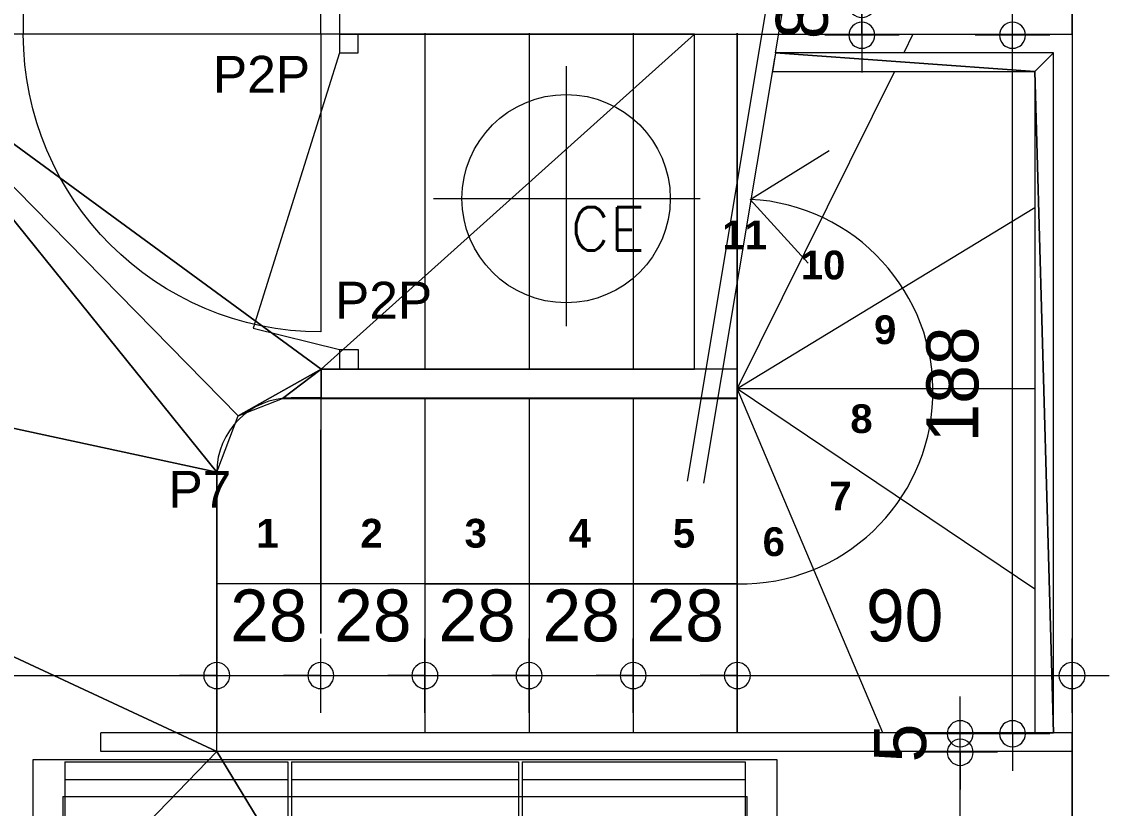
# Model space of a CAD drawing. Header units: metres. Extents: x -30.4 to 29.6, y -50.6 to 0.4.
# Drawn here: x -25.383 to -22.44, y -27.521 to -25.407 of the extents above; entities that cross this region are included whole.
import ezdxf
from ezdxf.enums import TextEntityAlignment as Align
from ezdxf.lldxf.tags import DXFTag

# ---------------------------------------------------------------- set-up
doc = ezdxf.new("R2010")
doc.units = ezdxf.units.M
doc.header["$MEASUREMENT"] = 0
for name, color, linetype in [('Calque commun', 7, 'Continuous'), ('Calque5', 7, 'Continuous'), ('Textes', 7, 'Continuous')]:
    doc.layers.add(name, color=color, linetype=linetype)
doc.styles.add('Arial12', font='arialbd.ttf', dxfattribs={"height": 0.077267})
doc.styles.add('Arial4', font='arial.ttf', dxfattribs={"height": 0.098961})
doc.styles.add('Century Gothic', font='GOTHIC.TTF', dxfattribs={"height": 0.139636})
doc.styles.add('Century Gothic Gras', font='txt.shx', dxfattribs={"height": 0.116336})
tags = doc.linetypes.add('DASHDOT2', pattern=[0.5, 0.25, -0.125, 0, -0.125]).pattern_tags.tags
tags[10:11] = [DXFTag(74, 4), DXFTag(75, 0), DXFTag(340, '0'), DXFTag(46, 1.0), DXFTag(50, 0.0), DXFTag(44, 0.0), DXFTag(45, 0.0)]
tags[8:9] = [DXFTag(74, 4), DXFTag(75, 0), DXFTag(340, '0'), DXFTag(46, 1.0), DXFTag(50, 0.0), DXFTag(44, 0.0), DXFTag(45, 0.0)]
tags[6:7] = [DXFTag(74, 4), DXFTag(75, 0), DXFTag(340, '0'), DXFTag(46, 1.0), DXFTag(50, 0.0), DXFTag(44, 0.0), DXFTag(45, 0.0)]
tags[4:5] = [DXFTag(74, 4), DXFTag(75, 0), DXFTag(340, '0'), DXFTag(46, 1.0), DXFTag(50, 0.0), DXFTag(44, 0.0), DXFTag(45, 0.0)]
tags = doc.linetypes.add('DOT2', pattern=[0.125, 0, -0.125]).pattern_tags.tags
tags[6:7] = [DXFTag(74, 4), DXFTag(75, 0), DXFTag(340, '0'), DXFTag(46, 1.0), DXFTag(50, 0.0), DXFTag(44, 0.0), DXFTag(45, 0.0)]
tags[4:5] = [DXFTag(74, 4), DXFTag(75, 0), DXFTag(340, '0'), DXFTag(46, 1.0), DXFTag(50, 0.0), DXFTag(44, 0.0), DXFTag(45, 0.0)]
tags = doc.linetypes.add('HIDDEN', pattern=[0.375, 0.25, -0.125]).pattern_tags.tags
tags[6:7] = [DXFTag(74, 4), DXFTag(75, 0), DXFTag(340, '0'), DXFTag(46, 1.0), DXFTag(50, 0.0), DXFTag(44, 0.0), DXFTag(45, 0.0)]
tags[4:5] = [DXFTag(74, 4), DXFTag(75, 0), DXFTag(340, '0'), DXFTag(46, 1.0), DXFTag(50, 0.0), DXFTag(44, 0.0), DXFTag(45, 0.0)]
tags = doc.linetypes.add('HIDDEN2', pattern=[0.1875, 0.125, -0.0625]).pattern_tags.tags
tags[6:7] = [DXFTag(74, 4), DXFTag(75, 0), DXFTag(340, '0'), DXFTag(46, 1.0), DXFTag(50, 0.0), DXFTag(44, 0.0), DXFTag(45, 0.0)]
tags[4:5] = [DXFTag(74, 4), DXFTag(75, 0), DXFTag(340, '0'), DXFTag(46, 1.0), DXFTag(50, 0.0), DXFTag(44, 0.0), DXFTag(45, 0.0)]
tags = doc.linetypes.add('HIDDENX2', pattern=[0.75, 0.5, -0.25]).pattern_tags.tags
tags[6:7] = [DXFTag(74, 4), DXFTag(75, 0), DXFTag(340, '0'), DXFTag(46, 1.0), DXFTag(50, 0.0), DXFTag(44, 0.0), DXFTag(45, 0.0)]
tags[4:5] = [DXFTag(74, 4), DXFTag(75, 0), DXFTag(340, '0'), DXFTag(46, 1.0), DXFTag(50, 0.0), DXFTag(44, 0.0), DXFTag(45, 0.0)]

# ---------------------------------------------------------------- blocks, each defined once
blk = doc.blocks.new('Block17413')
at = {"layer": 'Calque commun', "color": 7, "linetype": 'Continuous', "lineweight": 9}
blk.add_line((-22.5588, -22.7707), (-22.5588, -31.1306), dxfattribs=at)
blk = doc.blocks.new('sofa3')
at = {"layer": 'Calque commun', "color": 0, "linetype": 'ByBlock', "lineweight": -2}
for p, q in [((0, 0), (0, -0.8)), ((2, 0), (0, 0)), ((2, 0), (2, 0)), ((2, 0), (2, 0)), ((2, 0), (2, 0)), ((2, 0), (2, 0)), ((2, -0.8), (2, 0)), ((0.685, -0.0067), (0.085, -0.0067)), ((0.085, -0.0067), (0.085, -0.1)), ((0.685, -0.0067), (0.685, -0.1)), ((1.305, -0.0067), (0.695, -0.0067)), ((0.695, -0.0067), (0.695, -0.1)), ((1.305, -0.0067), (1.305, -0.1)), ((1.915, -0.0067), (1.315, -0.0067)), ((1.315, -0.0067), (1.315, -0.1)), ((1.915, -0.0067), (1.915, -0.1)), ((0.685, -0.054), (0.085, -0.054)), ((1.305, -0.054), (0.695, -0.054)), ((1.915, -0.054), (1.315, -0.054)), ((0.08, -0.1), (0.08, -0.1)), ((0.08, -0.1), (0.08, -0.1)), ((0.08, -0.1), (0.08, -0.1)), ((0.08, -0.1), (0.08, -0.1)), ((0.085, -0.1), (0.08, -0.1)), ((0.08, -0.74), (0.08, -0.1)), ((0.685, -0.1), (0.085, -0.1)), ((0.085, -0.1), (0.085, -0.14)), ((0.085, -0.11), (0.085, -0.11)), ((0.085, -0.11), (0.085, -0.11)), ((0.695, -0.1), (0.685, -0.1)), ((0.685, -0.1), (0.685, -0.14)), ((0.685, -0.11), (0.685, -0.11)), ((0.685, -0.11), (0.685, -0.11)), ((1.305, -0.1), (0.695, -0.1)), ((0.695, -0.1), (0.695, -0.14)), ((0.695, -0.11), (0.695, -0.11)), ((0.695, -0.11), (0.695, -0.11)), ((1.315, -0.1), (1.305, -0.1)), ((1.305, -0.1), (1.305, -0.14)), ((1.305, -0.11), (1.305, -0.11)), ((1.305, -0.11), (1.305, -0.11)), ((1.915, -0.1), (1.315, -0.1)), ((1.315, -0.1), (1.315, -0.14)), ((1.315, -0.11), (1.315, -0.11)), ((1.315, -0.11), (1.315, -0.11)), ((1.92, -0.1), (1.915, -0.1)), ((1.915, -0.1), (1.915, -0.14)), ((1.915, -0.11), (1.915, -0.11)), ((1.915, -0.11), (1.915, -0.11)), ((1.92, -0.1), (1.92, -0.1)), ((1.92, -0.1), (1.92, -0.1)), ((1.92, -0.1), (1.92, -0.1)), ((1.92, -0.1), (1.92, -0.1)), ((1.92, -0.1), (1.92, -0.74)), ((0.085, -0.14), (0.085, -0.81)), ((0.685, -0.14), (0.685, -0.81)), ((0.695, -0.14), (0.695, -0.81)), ((1.305, -0.14), (1.305, -0.81)), ((1.315, -0.14), (1.315, -0.81)), ((1.915, -0.14), (1.915, -0.81)), ((0.085, -0.27), (0.685, -0.27)), ((0.695, -0.27), (1.305, -0.27)), ((1.315, -0.27), (1.915, -0.27)), ((0.08, -0.76), (0.08, -0.74)), ((0.08, -0.8), (0.08, -0.76)), ((1.92, -0.74), (1.92, -0.76)), ((1.92, -0.76), (1.92, -0.8)), ((0, -0.8), (0, -0.8)), ((0, -0.8), (0, -0.8)), ((0, -0.8), (0.08, -0.8)), ((0.08, -0.8), (0.08, -0.8)), ((0.08, -0.8), (0.08, -0.8)), ((0.085, -0.81), (0.085, -0.81)), ((0.085, -0.81), (0.085, -0.81)), ((0.085, -0.81), (0.685, -0.81)), ((0.685, -0.81), (0.685, -0.81)), ((0.685, -0.81), (0.685, -0.81)), ((0.695, -0.81), (0.695, -0.81)), ((0.695, -0.81), (0.695, -0.81)), ((0.695, -0.81), (1.305, -0.81)), ((1.305, -0.81), (1.305, -0.81)), ((1.305, -0.81), (1.305, -0.81)), ((1.315, -0.81), (1.315, -0.81)), ((1.315, -0.81), (1.315, -0.81)), ((1.315, -0.81), (1.915, -0.81)), ((1.915, -0.81), (1.915, -0.81)), ((1.915, -0.81), (1.915, -0.81)), ((1.92, -0.8), (1.92, -0.8)), ((1.92, -0.8), (1.92, -0.8)), ((1.92, -0.8), (2, -0.8))]:
    blk.add_line(p, q, dxfattribs=at)
blk = doc.blocks.new('XMODULE1Pcent 16NONPMR14')
at = {"layer": 'Calque commun', "color": 5, "linetype": 'Continuous', "lineweight": 9}
blk.add_arc((0, 0), 0.5, 0, 359.9994, dxfattribs=at)
blk = doc.blocks.new('DimLine55328')
at = {"layer": 'Calque commun', "color": 5, "linetype": 'Continuous', "lineweight": 9}
for p, q in [((18.9809, -22.4067), (18.9809, -22.3067)), ((19.0809, -22.4067), (18.8809, -22.4067)), ((18.9809, -26.1866), (18.9809, -22.4067))]:
    blk.add_line(p, q, dxfattribs=at)
at = {"layer": 'Calque commun', "color": 5, "linetype": 'Continuous', "lineweight": 9, "xscale": 0.07000000029802322, "yscale": 0.07000000029802322, "zscale": 0.07000000029802322, "rotation": 90}
blk.add_blockref('XMODULE1Pcent 16NONPMR14', (18.9809, -22.4067), dxfattribs=at)
blk = doc.blocks.new('XMODULE1Pcent 16NONPMR15')
at = {"layer": 'Calque commun', "color": 5, "linetype": 'Continuous', "lineweight": 9}
blk.add_arc((0, 0), 0.5, 0, 359.9994, dxfattribs=at)
blk = doc.blocks.new('XMODULE1Pcent 16NONPMR16')
at = {"layer": 'Calque commun', "color": 5, "linetype": 'Continuous', "lineweight": 9}
blk.add_arc((0, 0), 0.5, 0, 359.9994, dxfattribs=at)
blk = doc.blocks.new('DimLine55336')
at = {"layer": 'Calque commun', "color": 5, "linetype": 'Continuous', "lineweight": 9}
for p, q in [((18.9809, -22.3567), (18.9809, -22.2567)), ((19.0809, -22.3567), (18.8809, -22.3567)), ((18.9809, -22.4067), (18.9809, -22.3567)), ((19.0809, -22.4067), (18.8809, -22.4067)), ((18.9809, -22.4067), (18.9809, -22.5067))]:
    blk.add_line(p, q, dxfattribs=at)
at = {"layer": 'Calque commun', "color": 5, "linetype": 'Continuous', "lineweight": 9, "xscale": 0.07000000029802322, "yscale": 0.07000000029802322, "zscale": 0.07000000029802322, "rotation": 90}
for name, p in [('XMODULE1Pcent 16NONPMR16', (18.9809, -22.3567)), ('XMODULE1Pcent 16NONPMR15', (18.9809, -22.4067))]:
    blk.add_blockref(name, p, dxfattribs=at)
at = {"layer": 'Calque commun', "color": 5, "linetype": 'Continuous', "lineweight": 9, "style": 'Century Gothic'}
blk.add_text('5', height=0.1396, rotation=90, dxfattribs=at).set_placement((18.9309, -22.3817), align=Align.BOTTOM_CENTER)
blk = doc.blocks.new('XMODULE1Pcent 16NONPMR17')
at = {"layer": 'Calque commun', "color": 5, "linetype": 'Continuous', "lineweight": 9}
blk.add_arc((0, 0), 0.5, 0, 359.9994, dxfattribs=at)
blk = doc.blocks.new('XMODULE1Pcent 16NONPMR18')
at = {"layer": 'Calque commun', "color": 5, "linetype": 'Continuous', "lineweight": 9}
blk.add_arc((0, 0), 0.5, 0, 359.9994, dxfattribs=at)
blk = doc.blocks.new('DimLine55344')
at = {"layer": 'Calque commun', "color": 5, "linetype": 'Continuous', "lineweight": 9}
for p, q in [((19.1215, -20.4792), (19.1215, -20.3792)), ((19.2215, -20.4792), (19.0215, -20.4792)), ((19.1215, -22.3567), (19.1215, -20.4792)), ((19.2215, -22.3567), (19.0215, -22.3567)), ((19.1215, -22.3567), (19.1215, -22.4567))]:
    blk.add_line(p, q, dxfattribs=at)
at = {"layer": 'Calque commun', "color": 5, "linetype": 'Continuous', "lineweight": 9, "xscale": 0.07000000029802322, "yscale": 0.07000000029802322, "zscale": 0.07000000029802322, "rotation": 90}
for name, p in [('XMODULE1Pcent 16NONPMR18', (19.1215, -20.4792)), ('XMODULE1Pcent 16NONPMR17', (19.1215, -22.3567))]:
    blk.add_blockref(name, p, dxfattribs=at)
at = {"layer": 'Calque commun', "color": 5, "linetype": 'Continuous', "lineweight": 9, "style": 'Century Gothic'}
blk.add_text('188', height=0.13964, rotation=90, dxfattribs=at).set_placement((19.0715, -21.4179), align=Align.BOTTOM_CENTER)
blk = doc.blocks.new('XMODULE1Pcent 16NONPMR19')
at = {"layer": 'Calque commun', "color": 5, "linetype": 'Continuous', "lineweight": 9}
blk.add_arc((0, 0), 0.5, 0, 359.9994, dxfattribs=at)
blk = doc.blocks.new('XMODULE1Pcent 16NONPMR20')
at = {"layer": 'Calque commun', "color": 5, "linetype": 'Continuous', "lineweight": 9}
blk.add_arc((0, 0), 0.5, 0, 359.9994, dxfattribs=at)
blk = doc.blocks.new('DimLine55352')
at = {"layer": 'Calque commun', "color": 5, "linetype": 'Continuous', "lineweight": 9}
for p, q in [((18.7164, -20.3966), (18.7164, -20.2966)), ((18.8164, -20.3966), (18.6164, -20.3966)), ((18.7164, -20.4792), (18.7164, -20.3966)), ((18.8164, -20.4792), (18.6164, -20.4792)), ((18.7164, -20.4792), (18.7164, -20.5792))]:
    blk.add_line(p, q, dxfattribs=at)
at = {"layer": 'Calque commun', "color": 5, "linetype": 'Continuous', "lineweight": 9, "xscale": 0.07000000029802322, "yscale": 0.07000000029802322, "zscale": 0.07000000029802322, "rotation": 90}
for name, p in [('XMODULE1Pcent 16NONPMR20', (18.7164, -20.3966)), ('XMODULE1Pcent 16NONPMR19', (18.7164, -20.4792))]:
    blk.add_blockref(name, p, dxfattribs=at)
at = {"layer": 'Calque commun', "color": 5, "linetype": 'Continuous', "lineweight": 9, "style": 'Century Gothic'}
blk.add_text('8', height=0.1396, rotation=90, dxfattribs=at).set_placement((18.6664, -20.4379), align=Align.BOTTOM_CENTER)
blk = doc.blocks.new('ce')
at = {"layer": 'Calque commun', "color": 6, "linetype": 'Continuous', "lineweight": 9}
for p, q in [((0.0007, 0.3427), (0.0007, -0.3562)), ((-0.3566, -0.0007), (0.3605, -0.0007))]:
    blk.add_line(p, q, dxfattribs=at)
blk.add_arc((0, 0), 0.28, 0, 359.9994, dxfattribs=at)
at = {"layer": 'Calque commun', "color": 6, "linetype": 'ByBlock', "lineweight": -2, "style": 'Century Gothic Gras'}
blk.add_text('CE', height=0.11634, rotation=359.9993, dxfattribs=at).set_placement((0.0123, -0.0123), align=Align.BOTTOM_LEFT)
blk = doc.blocks.new('XMODULE1Pcent 16NONPMR37')
at = {"layer": 'Calque commun', "color": 5, "linetype": 'Continuous', "lineweight": 9}
blk.add_arc((0, 0), 0.5, 0, 359.9994, dxfattribs=at)
blk = doc.blocks.new('XMODULE1Pcent 16NONPMR38')
at = {"layer": 'Calque commun', "color": 5, "linetype": 'Continuous', "lineweight": 9}
blk.add_arc((0, 0), 0.5, 0, 359.9994, dxfattribs=at)
blk = doc.blocks.new('DimLine56309')
at = {"layer": 'Calque commun', "color": 5, "linetype": 'Continuous', "lineweight": 9}
for p, q in [((18.3815, -22.3005), (18.3815, -22.1005)), ((19.2815, -22.3005), (19.2815, -22.1005)), ((18.3815, -22.2005), (18.2815, -22.2005)), ((18.3815, -22.2005), (19.2815, -22.2005)), ((19.2815, -22.2005), (19.3815, -22.2005))]:
    blk.add_line(p, q, dxfattribs=at)
at = {"layer": 'Calque commun', "color": 5, "linetype": 'Continuous', "lineweight": 9, "xscale": 0.07000000029802322, "yscale": 0.07000000029802322, "zscale": 0.07000000029802322}
for name, p in [('XMODULE1Pcent 16NONPMR37', (18.3815, -22.2005)), ('XMODULE1Pcent 16NONPMR38', (19.2815, -22.2005))]:
    blk.add_blockref(name, p, dxfattribs=at)
at = {"layer": 'Calque commun', "color": 5, "linetype": 'Continuous', "lineweight": 9, "style": 'Century Gothic'}
blk.add_text('90', height=0.13964, dxfattribs=at).set_placement((18.8315, -22.1505), align=Align.BOTTOM_CENTER)
blk = doc.blocks.new('XMODULE1Pcent 16NONPMR39')
at = {"layer": 'Calque commun', "color": 5, "linetype": 'Continuous', "lineweight": 9}
blk.add_arc((0, 0), 0.5, 0, 359.9994, dxfattribs=at)
blk = doc.blocks.new('XMODULE1Pcent 16NONPMR40')
at = {"layer": 'Calque commun', "color": 5, "linetype": 'Continuous', "lineweight": 9}
blk.add_arc((0, 0), 0.5, 0, 359.9994, dxfattribs=at)
blk = doc.blocks.new('DimLine56317')
at = {"layer": 'Calque commun', "color": 5, "linetype": 'Continuous', "lineweight": 9}
for p, q in [((18.1015, -22.3005), (18.1015, -22.1005)), ((18.3815, -22.3005), (18.3815, -22.1005)), ((18.1015, -22.2005), (18.0015, -22.2005)), ((18.1015, -22.2005), (18.3815, -22.2005)), ((18.3815, -22.2005), (18.4815, -22.2005))]:
    blk.add_line(p, q, dxfattribs=at)
at = {"layer": 'Calque commun', "color": 5, "linetype": 'Continuous', "lineweight": 9, "xscale": 0.07000000029802322, "yscale": 0.07000000029802322, "zscale": 0.07000000029802322}
for name, p in [('XMODULE1Pcent 16NONPMR39', (18.1015, -22.2005)), ('XMODULE1Pcent 16NONPMR40', (18.3815, -22.2005))]:
    blk.add_blockref(name, p, dxfattribs=at)
at = {"layer": 'Calque commun', "color": 5, "linetype": 'Continuous', "lineweight": 9, "style": 'Century Gothic'}
blk.add_text('28', height=0.13964, dxfattribs=at).set_placement((18.2415, -22.1505), align=Align.BOTTOM_CENTER)
blk = doc.blocks.new('XMODULE1Pcent 16NONPMR41')
at = {"layer": 'Calque commun', "color": 5, "linetype": 'Continuous', "lineweight": 9}
blk.add_arc((0, 0), 0.5, 0, 359.9994, dxfattribs=at)
blk = doc.blocks.new('XMODULE1Pcent 16NONPMR42')
at = {"layer": 'Calque commun', "color": 5, "linetype": 'Continuous', "lineweight": 9}
blk.add_arc((0, 0), 0.5, 0, 359.9994, dxfattribs=at)
blk = doc.blocks.new('DimLine56325')
at = {"layer": 'Calque commun', "color": 5, "linetype": 'Continuous', "lineweight": 9}
for p, q in [((17.8215, -22.3005), (17.8215, -22.1005)), ((18.1015, -22.3005), (18.1015, -22.1005)), ((17.8215, -22.2005), (17.7215, -22.2005)), ((17.8215, -22.2005), (18.1015, -22.2005)), ((18.1015, -22.2005), (18.2015, -22.2005))]:
    blk.add_line(p, q, dxfattribs=at)
at = {"layer": 'Calque commun', "color": 5, "linetype": 'Continuous', "lineweight": 9, "xscale": 0.07000000029802322, "yscale": 0.07000000029802322, "zscale": 0.07000000029802322}
for name, p in [('XMODULE1Pcent 16NONPMR41', (17.8215, -22.2005)), ('XMODULE1Pcent 16NONPMR42', (18.1015, -22.2005))]:
    blk.add_blockref(name, p, dxfattribs=at)
at = {"layer": 'Calque commun', "color": 5, "linetype": 'Continuous', "lineweight": 9, "style": 'Century Gothic'}
blk.add_text('28', height=0.13964, dxfattribs=at).set_placement((17.9615, -22.1505), align=Align.BOTTOM_CENTER)
blk = doc.blocks.new('XMODULE1Pcent 16NONPMR43')
at = {"layer": 'Calque commun', "color": 5, "linetype": 'Continuous', "lineweight": 9}
blk.add_arc((0, 0), 0.5, 0, 359.9994, dxfattribs=at)
blk = doc.blocks.new('XMODULE1Pcent 16NONPMR44')
at = {"layer": 'Calque commun', "color": 5, "linetype": 'Continuous', "lineweight": 9}
blk.add_arc((0, 0), 0.5, 0, 359.9994, dxfattribs=at)
blk = doc.blocks.new('DimLine56333')
at = {"layer": 'Calque commun', "color": 5, "linetype": 'Continuous', "lineweight": 9}
for p, q in [((17.5415, -22.3005), (17.5415, -22.1005)), ((17.8215, -22.3005), (17.8215, -22.1005)), ((17.5415, -22.2005), (17.4415, -22.2005)), ((17.5415, -22.2005), (17.8215, -22.2005)), ((17.8215, -22.2005), (17.9215, -22.2005))]:
    blk.add_line(p, q, dxfattribs=at)
at = {"layer": 'Calque commun', "color": 5, "linetype": 'Continuous', "lineweight": 9, "xscale": 0.07000000029802322, "yscale": 0.07000000029802322, "zscale": 0.07000000029802322}
for name, p in [('XMODULE1Pcent 16NONPMR43', (17.5415, -22.2005)), ('XMODULE1Pcent 16NONPMR44', (17.8215, -22.2005))]:
    blk.add_blockref(name, p, dxfattribs=at)
at = {"layer": 'Calque commun', "color": 5, "linetype": 'Continuous', "lineweight": 9, "style": 'Century Gothic'}
blk.add_text('28', height=0.13964, dxfattribs=at).set_placement((17.6815, -22.1505), align=Align.BOTTOM_CENTER)
blk = doc.blocks.new('XMODULE1Pcent 16NONPMR46')
at = {"layer": 'Calque commun', "color": 5, "linetype": 'Continuous', "lineweight": 9}
blk.add_arc((0, 0), 0.5, 0, 359.9994, dxfattribs=at)
blk = doc.blocks.new('DimLine56341')
at = {"layer": 'Calque commun', "color": 5, "linetype": 'Continuous', "lineweight": 9}
for p, q in [((16.9816, -22.3005), (16.9816, -22.1005)), ((13.3216, -22.2005), (16.9816, -22.2005)), ((16.9816, -22.2005), (17.0816, -22.2005))]:
    blk.add_line(p, q, dxfattribs=at)
at = {"layer": 'Calque commun', "color": 5, "linetype": 'Continuous', "lineweight": 9, "xscale": 0.07000000029802322, "yscale": 0.07000000029802322, "zscale": 0.07000000029802322}
blk.add_blockref('XMODULE1Pcent 16NONPMR46', (16.9816, -22.2005), dxfattribs=at)
blk = doc.blocks.new('XMODULE1Pcent 16NONPMR47')
at = {"layer": 'Calque commun', "color": 5, "linetype": 'Continuous', "lineweight": 9}
blk.add_arc((0, 0), 0.5, 0, 359.9994, dxfattribs=at)
blk = doc.blocks.new('XMODULE1Pcent 16NONPMR48')
at = {"layer": 'Calque commun', "color": 5, "linetype": 'Continuous', "lineweight": 9}
blk.add_arc((0, 0), 0.5, 0, 359.9994, dxfattribs=at)
blk = doc.blocks.new('DimLine56351')
at = {"layer": 'Calque commun', "color": 5, "linetype": 'Continuous', "lineweight": 9}
for p, q in [((17.2615, -22.3005), (17.2615, -22.1005)), ((17.5415, -22.3005), (17.5415, -22.1005)), ((17.2615, -22.2005), (17.1615, -22.2005)), ((17.2615, -22.2005), (17.5415, -22.2005)), ((17.5415, -22.2005), (17.6415, -22.2005))]:
    blk.add_line(p, q, dxfattribs=at)
at = {"layer": 'Calque commun', "color": 5, "linetype": 'Continuous', "lineweight": 9, "xscale": 0.07000000029802322, "yscale": 0.07000000029802322, "zscale": 0.07000000029802322}
for name, p in [('XMODULE1Pcent 16NONPMR47', (17.2615, -22.2005)), ('XMODULE1Pcent 16NONPMR48', (17.5415, -22.2005))]:
    blk.add_blockref(name, p, dxfattribs=at)
at = {"layer": 'Calque commun', "color": 5, "linetype": 'Continuous', "lineweight": 9, "style": 'Century Gothic'}
blk.add_text('28', height=0.13964, dxfattribs=at).set_placement((17.4015, -22.1505), align=Align.BOTTOM_CENTER)
blk = doc.blocks.new('XMODULE1Pcent 16NONPMR49')
at = {"layer": 'Calque commun', "color": 5, "linetype": 'Continuous', "lineweight": 9}
blk.add_arc((0, 0), 0.5, 0, 359.9994, dxfattribs=at)
blk = doc.blocks.new('XMODULE1Pcent 16NONPMR50')
at = {"layer": 'Calque commun', "color": 5, "linetype": 'Continuous', "lineweight": 9}
blk.add_arc((0, 0), 0.5, 0, 359.9994, dxfattribs=at)
blk = doc.blocks.new('DimLine56359')
at = {"layer": 'Calque commun', "color": 5, "linetype": 'Continuous', "lineweight": 9}
for p, q in [((16.9816, -22.3005), (16.9816, -22.1005)), ((17.2616, -22.3005), (17.2616, -22.1005)), ((16.9816, -22.2005), (16.8815, -22.2005)), ((16.9816, -22.2005), (17.2616, -22.2005)), ((17.2616, -22.2005), (17.3616, -22.2005))]:
    blk.add_line(p, q, dxfattribs=at)
at = {"layer": 'Calque commun', "color": 5, "linetype": 'Continuous', "lineweight": 9, "xscale": 0.07000000029802322, "yscale": 0.07000000029802322, "zscale": 0.07000000029802322}
for name, p in [('XMODULE1Pcent 16NONPMR49', (16.9816, -22.2005)), ('XMODULE1Pcent 16NONPMR50', (17.2616, -22.2005))]:
    blk.add_blockref(name, p, dxfattribs=at)
at = {"layer": 'Calque commun', "color": 5, "linetype": 'Continuous', "lineweight": 9, "style": 'Century Gothic'}
blk.add_text('28', height=0.13964, dxfattribs=at).set_placement((17.1216, -22.1505), align=Align.BOTTOM_CENTER)
blk = doc.blocks.new('@PRES_1_$$_1-43')
at = {"layer": 'Calque commun', "color": 5, "linetype": 'Continuous', "lineweight": 9}
blk.add_line((0.05, 0.08), (0.05, 0.88), dxfattribs=at)
at = {"layer": 'Calque commun', "color": 5, "linetype": 'Continuous', "lineweight": 9, "extrusion": (0, 0, -1)}
blk.add_arc((-0.05, 0.08), 0.8, 90, 180, dxfattribs=at)
at = {"layer": 'Calque commun', "color": 5, "linetype": 'Continuous', "lineweight": 9}
mesh = blk.add_polyface(dxfattribs=at)
corners = [(0, 0), (0, 0.08), (0.05, 0.08), (0.05, 0)]
mesh.append_faces([[corners[k] for k in face] for face in [(0, 1, 2, 3)]], dxfattribs={"color": 5})
mesh = blk.add_polyface(dxfattribs=at)
corners = [(0.85, 0), (0.85, 0.08), (0.9, 0.08), (0.9, 0)]
mesh.append_faces([[corners[k] for k in face] for face in [(0, 1, 2, 3)]], dxfattribs={"color": 5})
blk = doc.blocks.new('@PRES_1_$$_1-44')
at = {"layer": 'Calque commun', "color": 7, "linetype": 'Continuous', "lineweight": 9}
blk.add_line((0, 0), (0, 0.08), dxfattribs=at)
blk = doc.blocks.new('@PRES_1_$$_1-45')
at = {"layer": 'Calque commun', "color": 7, "linetype": 'Continuous', "lineweight": 9}
blk.add_line((0, 0), (0, 0.08), dxfattribs=at)
blk = doc.blocks.new('INTER_2D_COMB15')
at = {"layer": 'Calque5', "color": 0, "linetype": 'ByBlock', "lineweight": -2}
for name in ['@PRES_1_$$_1-43', '@PRES_1_$$_1-44']:
    blk.add_blockref(name, (0, 0), dxfattribs=at)
at = {"layer": 'Calque5', "color": 0, "linetype": 'ByBlock', "lineweight": -2, "extrusion": (0, 0, -1), "xscale": -1, "yscale": -1, "zscale": -1, "rotation": -180}
blk.add_blockref('@PRES_1_$$_1-45', (-0.9, 0), dxfattribs=at)
blk = doc.blocks.new('PLACED_COMB15')
at = {"layer": 'Calque5', "color": 0, "linetype": 'ByBlock', "lineweight": -2}
blk.add_blockref('INTER_2D_COMB15', (0, 0), dxfattribs=at)
blk = doc.blocks.new('XMODULE1Pcent 16NONPMR51')
at = {"layer": 'Calque commun', "color": 5, "linetype": 'Continuous', "lineweight": 9}
blk.add_arc((0, 0), 0.5, 0, 359.9994, dxfattribs=at)
blk = doc.blocks.new('XMODULE1Pcent 16NONPMR52')
at = {"layer": 'Calque commun', "color": 5, "linetype": 'Continuous', "lineweight": 9}
blk.add_arc((0, 0), 0.5, 0, 359.9994, dxfattribs=at)
blk = doc.blocks.new('DimLine60866')
at = {"layer": 'Calque commun', "color": 5, "linetype": 'Continuous', "lineweight": 9}
for p, q in [((18.7164, -19.4966), (18.7164, -19.3966)), ((18.8164, -19.4966), (18.6164, -19.4966)), ((18.7164, -20.3966), (18.7164, -19.4966)), ((18.8164, -20.3966), (18.6164, -20.3966)), ((18.7164, -20.3966), (18.7164, -20.4966))]:
    blk.add_line(p, q, dxfattribs=at)
at = {"layer": 'Calque commun', "color": 5, "linetype": 'Continuous', "lineweight": 9, "xscale": 0.07000000029802322, "yscale": 0.07000000029802322, "zscale": 0.07000000029802322, "rotation": 90}
for name, p in [('XMODULE1Pcent 16NONPMR52', (18.7164, -19.4966)), ('XMODULE1Pcent 16NONPMR51', (18.7164, -20.3966))]:
    blk.add_blockref(name, p, dxfattribs=at)
at = {"layer": 'Calque commun', "color": 5, "linetype": 'Continuous', "lineweight": 9, "style": 'Century Gothic'}
blk.add_text('90', height=0.13964, rotation=90, dxfattribs=at).set_placement((18.6664, -19.9466), align=Align.BOTTOM_CENTER)
blk = doc.blocks.new('XMODULE1Pcent 16NONPMR63')
at = {"layer": 'Calque commun', "color": 7, "linetype": 'DASHDOT2', "lineweight": 9}
for p, q in [((18.2474, -21.6778), (18.4772, -20.3013)), ((18.4844, -20.5266), (18.5211, -20.3068)), ((18.2914, -21.6833), (18.482, -20.5414))]:
    blk.add_line(p, q, dxfattribs=at)
at = {"layer": 'Calque commun', "color": 7, "linetype": 'Continuous', "lineweight": 18}
for p, q in [((19.2815, -20.4766), (19.2815, -20.3966)), ((17.3115, -20.4766), (19.2815, -20.4766)), ((18.3815, -21.3766), (17.262, -21.3766)), ((17.262, -21.3766), (17.262, -21.4566)), ((18.3815, -21.3766), (18.3815, -21.4566)), ((18.3815, -21.4566), (17.262, -21.4566))]:
    blk.add_line(p, q, dxfattribs=at)
at = {"layer": 'Calque commun', "color": 7, "linetype": 'Continuous', "lineweight": 9}
for p, q in [((17.3115, -20.4766), (17.3115, -20.5266)), ((17.3862, -20.4766), (17.3362, -20.4766)), ((17.3615, -20.5266), (17.3615, -20.4766)), ((18.8538, -20.4766), (18.829, -20.5266)), ((17.3115, -20.5266), (17.0792, -21.2667)), ((17.3115, -20.5266), (17.3615, -20.5266)), ((18.8042, -20.5766), (18.3815, -21.429)), ((18.4164, -20.9204), (18.6283, -20.7892)), ((18.4164, -20.9204), (18.5724, -21.092)), ((18.5724, -21.092), (18.4164, -20.9204)), ((18.3815, -21.429), (19.1815, -20.9426)), ((17.0792, -21.2667), (17.3116, -21.324)), ((17.3116, -21.324), (17.3616, -21.324)), ((17.3616, -21.324), (17.3616, -21.374)), ((18.3815, -21.454), (18.3815, -21.374)), ((18.7729, -22.354), (18.3815, -21.429)), ((18.3815, -21.429), (19.1815, -21.9672)), ((18.3815, -21.429), (19.1815, -21.429)), ((17.2615, -21.454), (17.1815, -21.454)), ((17.2615, -21.454), (18.3815, -21.454)), ((17.2615, -21.454), (18.3815, -21.454)), ((17.2615, -21.454), (17.2616, -22.0874)), ((17.5415, -21.454), (17.5415, -22.354)), ((17.8215, -21.454), (17.8215, -22.354)), ((18.1015, -21.454), (18.1015, -22.354)), ((18.3815, -22.354), (18.3815, -21.454)), ((18.3815, -21.454), (18.3815, -22.354)), ((17.2616, -22.0874), (17.2615, -21.5394)), ((16.9815, -21.654), (16.9815, -22.3541)), ((17.5415, -21.954), (16.9816, -21.954)), ((17.5415, -21.954), (18.3815, -21.954)), ((19.2815, -22.3541), (16.67, -22.3541)), ((16.67, -22.4041), (16.67, -22.3541)), ((19.2815, -22.4041), (19.2815, -22.3541)), ((19.2815, -22.4041), (16.67, -22.4041))]:
    blk.add_line(p, q, dxfattribs=at)
at = {"layer": 'Calque commun', "color": 7, "linetype": 'HIDDEN2', "lineweight": 9}
for p, q in [((17.3362, -20.4766), (17.5915, -20.4766)), ((17.5415, -20.474), (17.5415, -21.374)), ((17.8215, -20.474), (17.8215, -21.374)), ((18.1015, -20.474), (18.1015, -21.374)), ((18.3815, -21.454), (18.3815, -20.474)), ((18.3815, -20.474), (18.3815, -21.454)), ((18.3815, -20.474), (18.3815, -21.374)), ((18.3815, -21.454), (18.3815, -22.354))]:
    blk.add_line(p, q, dxfattribs=at)
at = {"layer": 'Calque commun', "color": 7, "linetype": 'HIDDEN', "lineweight": 9}
blk.add_line((17.3116, -21.324), (17.3116, -21.3741), dxfattribs=at)
at = {"layer": 'Calque commun', "color": 7, "linetype": 'HIDDENX2', "lineweight": 9}
blk.add_line((18.3815, -21.9541), (17.5415, -21.954), dxfattribs=at)
at = {"layer": 'Calque commun', "color": 7, "linetype": 'Continuous', "lineweight": 9}
for centre, radius, start, end in [((18.3904, -21.4369), 0.5172, 269.0163, 87.0988), ((17.1815, -21.654), 0.2, 90, 180)]:
    blk.add_arc(centre, radius, start, end, dxfattribs=at)
at = {"layer": 'Calque commun', "color": 5, "linetype": 'Continuous', "lineweight": 9}
for name in ['DimLine60866', 'DimLine55352', 'DimLine55344', 'DimLine56341', 'DimLine56359', 'DimLine56351', 'DimLine56333', 'DimLine56325', 'DimLine56317', 'DimLine56309', 'DimLine55336', 'DimLine55328']:
    blk.add_blockref(name, (0, 0), dxfattribs=at)
at = {"layer": 'Calque commun', "color": 0, "linetype": 'ByBlock', "lineweight": -2, "rotation": 180}
blk.add_blockref('PLACED_COMB15', (17.3115, -20.3966), dxfattribs=at)
at = {"layer": 'Calque commun', "color": 0, "linetype": 'ByBlock', "lineweight": -2, "extrusion": (0, 0, -1), "rotation": 180}
blk.add_blockref('ce', (-17.921, -20.9184), dxfattribs=at)
at = {"layer": 'Calque commun', "color": 8, "linetype": 'DOT2', "lineweight": 9, "extrusion": (0, 0, -1)}
blk.add_blockref('sofa3', (-18.4877, -22.4258), dxfattribs=at)
at = {"layer": 'Calque commun', "color": 5, "linetype": 'ByBlock', "lineweight": -2, "style": 'Arial12'}
for s, height, p in [('11', 0.07727, (18.4613, -21.0776)), ('10', 0.07727, (18.672, -21.1586)), ('9', 0.0773, (18.8092, -21.3326)), ('1', 0.0773, (17.148, -21.8796)), ('2', 0.0773, (17.428, -21.8796)), ('3', 0.0773, (17.708, -21.8796)), ('4', 0.0773, (17.988, -21.8796)), ('5', 0.0773, (18.268, -21.8796))]:
    blk.add_text(s, height=height, dxfattribs=at).set_placement(p, align=Align.BOTTOM_RIGHT)
for s, p in [('8', (18.6853, -21.5717)), ('7', (18.6289, -21.7793)), ('6', (18.4495, -21.9023))]:
    blk.add_text(s, height=0.0773, dxfattribs=at).set_placement(p, align=Align.BOTTOM_LEFT)
at = {"layer": 'Textes', "color": 5, "linetype": 'ByBlock', "lineweight": -2, "style": 'Arial4'}
for p in [(16.9713, -20.6632), (17.2996, -21.2704)]:
    blk.add_text('P2P', height=0.09896, dxfattribs=at).set_placement(p, align=Align.BOTTOM_LEFT)
blk.add_text('P7', height=0.09896, dxfattribs=at).set_placement((16.8518, -21.6501), align=Align.TOP_LEFT)
at = {"layer": 'Calque commun', "color": 9, "linetype": 'Continuous', "lineweight": 18}
mesh = blk.add_polyface(dxfattribs=at)
corners = [(17.0395, -21.5019), (17.262, -21.3766), (16.0315, -20.4766), (13.9816, -20.2866), (16.0315, -17.8266), (13.3216, -17.8268), (16.9815, -22.4041), (13.3216, -26.1866), (19.2815, -26.1866), (16.9815, -21.654), (13.9816, -21.0066), (13.3216, -20.2866), (18.2659, -20.4766), (19.2815, -22.4041), (13.3216, -21.0066), (18.2659, -21.3766), (17.1586, -21.4553), (17.262, -21.4566)]
mesh.append_faces([[corners[k] for k in face] for face in [(7, 10, 14), (1, 16, 17)]], dxfattribs={"vtx0": -1, "color": 9})
mesh.append_faces([[corners[k] for k in face] for face in [(0, 2, 9)]], dxfattribs={"vtx0": -1, "vtx1": -1, "color": 9})
mesh.append_faces([[corners[k] for k in face] for face in [(0, 1, 2), (6, 10, 7), (2, 10, 9)]], dxfattribs={"vtx0": -1, "vtx1": -1, "vtx2": -1, "color": 9})
mesh.append_faces([[corners[k] for k in face] for face in [(3, 4, 5), (6, 7, 8), (3, 2, 4), (1, 12, 2)]], dxfattribs={"vtx0": -1, "vtx2": -1, "color": 9})
mesh.append_faces([[corners[k] for k in face] for face in [(11, 3, 5), (13, 6, 8)]], dxfattribs={"vtx1": -1, "color": 9})
mesh.append_faces([[corners[k] for k in face] for face in [(0, 16, 1), (3, 10, 2), (6, 9, 10)]], dxfattribs={"vtx1": -1, "vtx2": -1, "color": 9})
mesh.append_faces([[corners[k] for k in face] for face in [(1, 15, 12)]], dxfattribs={"vtx2": -1, "color": 9})
at = {"layer": 'Calque commun', "color": 7, "linetype": 'Continuous', "lineweight": 9}
mesh = blk.add_polyface(dxfattribs=at)
corners = [(19.2315, -22.3541), (19.1815, -20.5766), (19.1815, -22.3541), (18.4761, -20.5766), (18.4844, -20.5266), (19.2315, -20.5266)]
mesh.append_faces([[corners[k] for k in face] for face in [(0, 1, 2)]], dxfattribs={"vtx0": -1, "color": 7})
mesh.append_faces([[corners[k] for k in face] for face in [(3, 1, 4)]], dxfattribs={"vtx1": -1, "color": 7})
mesh.append_faces([[corners[k] for k in face] for face in [(5, 4, 1), (0, 5, 1)]], dxfattribs={"vtx1": -1, "vtx2": -1, "color": 7})

msp = doc.modelspace()

# ---------------------------------------------------------------- block references
at = {"layer": 'Calque commun', "color": 0, "linetype": 'ByBlock', "lineweight": -2}
for name, p in [('Block17413', (0, 0)), ('XMODULE1Pcent 16NONPMR63', (-41.8403, -4.964))]:
    msp.add_blockref(name, p, dxfattribs=at)

# ---------------------------------------------------------------- meshes
at = {"layer": 'Calque commun', "color": 7, "linetype": 'Continuous', "lineweight": 9}
mesh = msp.add_polyface(dxfattribs=at)
corners = [(29.6021, -8.6275), (-30.3979, -8.6275), (-30.3979, -50.6275), (29.6021, -50.6275)]
mesh.append_faces([[corners[k] for k in face] for face in [(0, 1, 2, 3)]], dxfattribs={"color": 7})

doc.saveas('drawing.dxf')
